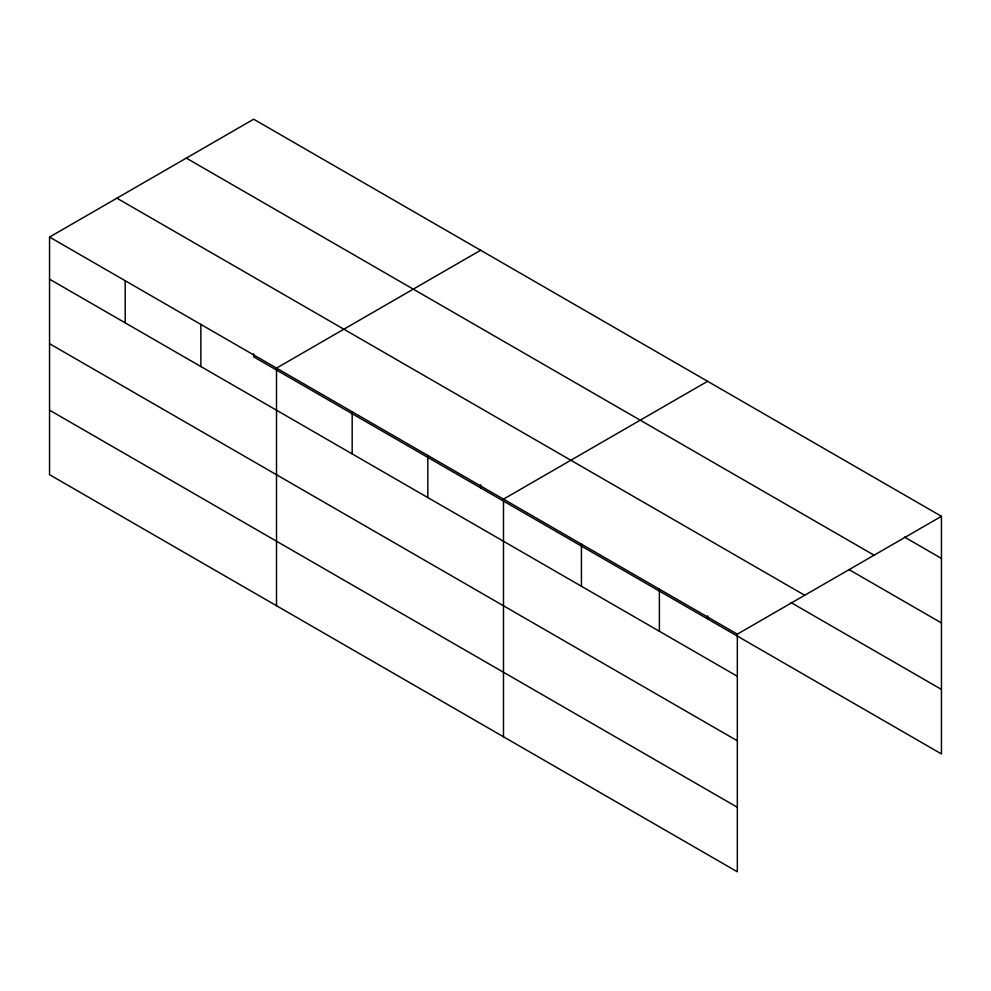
<?xml version="1.0" encoding="UTF-8"?>
<svg xmlns="http://www.w3.org/2000/svg" width="991" height="991" viewBox="0 0 991 991"><rect width="100%" height="100%" fill="white"/><g stroke="black" fill="none" stroke-linecap="round" stroke-linejoin="round"><path stroke-width="1.49" d="M49.55 237.06L737.329 634.153L737.329 871.783L49.55 474.689L49.55 237.06L253.671 119.217L941.45 516.311L941.45 753.94L253.671 356.847L253.671 353.775M480.635 250.252L276.514 368.107L276.514 605.736M707.599 381.3L503.49 499.142L503.49 736.771M737.329 634.153L941.45 516.311M904.461 537.06L941.45 558.428M186.308 158.102L874.087 555.195M848.965 569.552L941.45 622.943M116.913 198.175L804.692 595.257M790.843 602.466L941.45 689.414M49.55 279.177L737.329 676.271M49.55 343.704L737.329 740.785M49.55 410.175L737.329 807.269M707.599 615.857L707.599 618.929M659.387 589.149L659.387 631.267M581.432 544.146L581.432 586.263M480.635 484.81L480.635 487.894M427.827 455.464L427.827 497.581M352.177 411.785L352.177 453.903M200.863 324.429L200.863 366.546M125.2 280.738L125.2 322.855"/></g></svg>
